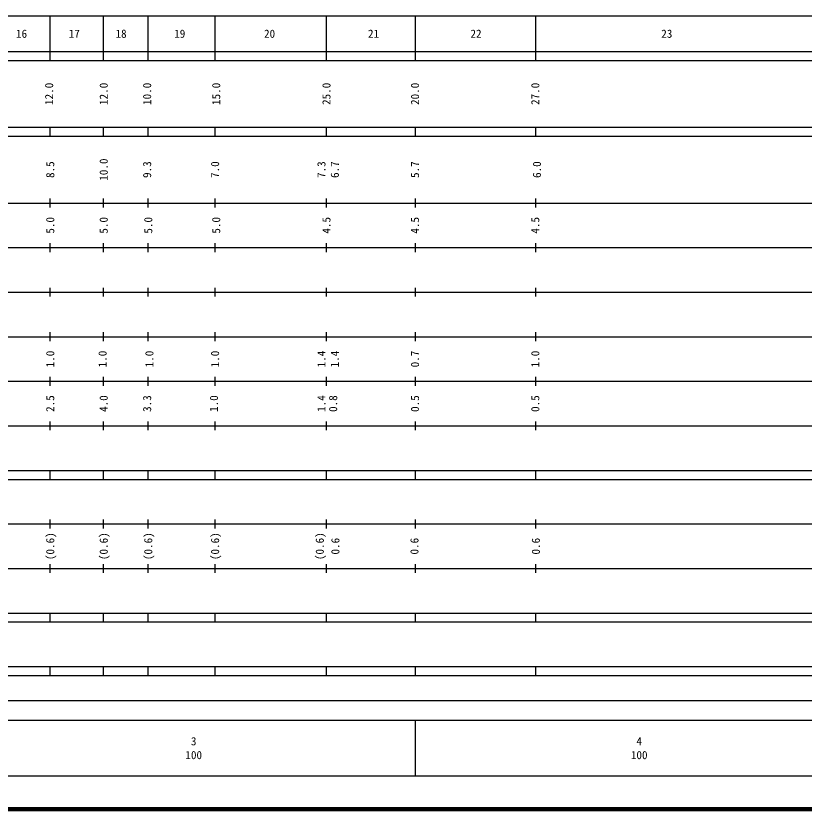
# Model space of a CAD drawing. Units: millimetres on the paper. Extents: x 40 to 680, y 20 to 380.
# Drawn here: x 278.4 to 455.3, y 20 to 198 of the extents above; entities that cross this region are included whole.
import ezdxf
from ezdxf.enums import TextEntityAlignment as Align

# ---------------------------------------------------------------- set-up
doc = ezdxf.new("R2010")
doc.units = ezdxf.units.MM
doc.layers.add('M-TTL', color=2, linetype='Continuous', lineweight=140)
doc.layers.add('M-TTL-BAND', color=7, linetype='Continuous', lineweight=25)
doc.styles.add('ＭＳ ゴシック', font='')
doc.styles.get('ＭＳ ゴシック').set_extended_font_data('MS Gothic')

msp = doc.modelspace()

# ---------------------------------------------------------------- linework, layer by layer
at = {"layer": 'M-TTL'}
msp.add_line((40, 20), (680, 20), dxfattribs=at)
at = {"layer": 'M-TTL-BAND'}
for p, q in [((68, 198), (579, 198)), ((286, 198), (286, 188)), ((298, 198), (298, 188)), ((308, 198), (308, 188)), ((323, 198), (323, 188)), ((348, 198), (348, 188)), ((368, 198), (368, 188)), ((395, 198), (395, 188)), ((40, 190), (579, 190)), ((40, 188), (579, 188)), ((40, 173), (579, 173)), ((286, 173), (286, 171)), ((298, 173), (298, 171)), ((308, 173), (308, 171)), ((323, 173), (323, 171)), ((348, 173), (348, 171)), ((368, 173), (368, 171)), ((395, 173), (395, 171)), ((40, 171), (579, 171)), ((286, 157), (286, 155)), ((298, 157), (298, 155)), ((308, 157), (308, 155)), ((323, 157), (323, 155)), ((348, 157), (348, 155)), ((368, 157), (368, 155)), ((395, 157), (395, 155)), ((40, 156), (579, 156)), ((46, 146), (579, 146)), ((286, 147), (286, 145)), ((298, 147), (298, 145)), ((308, 147), (308, 145)), ((323, 147), (323, 145)), ((348, 147), (348, 145)), ((368, 147), (368, 145)), ((395, 147), (395, 145)), ((52, 136), (579, 136)), ((286, 137), (286, 135)), ((298, 137), (298, 135)), ((308, 137), (308, 135)), ((323, 137), (323, 135)), ((348, 137), (348, 135)), ((368, 137), (368, 135)), ((395, 137), (395, 135)), ((286, 127), (286, 125)), ((298, 127), (298, 125)), ((308, 127), (308, 125)), ((323, 127), (323, 125)), ((348, 127), (348, 125)), ((368, 127), (368, 125)), ((395, 127), (395, 125)), ((46, 126), (579, 126)), ((52, 116), (579, 116)), ((286, 117), (286, 115)), ((298, 117), (298, 115)), ((308, 117), (308, 115)), ((323, 117), (323, 115)), ((348, 117), (348, 115)), ((368, 117), (368, 115)), ((395, 117), (395, 115)), ((286, 107), (286, 105)), ((298, 107), (298, 105)), ((308, 107), (308, 105)), ((323, 107), (323, 105)), ((348, 107), (348, 105)), ((368, 107), (368, 105)), ((395, 107), (395, 105)), ((46, 106), (579, 106)), ((40, 96), (579, 96)), ((286, 96), (286, 94)), ((298, 96), (298, 94)), ((308, 96), (308, 94)), ((323, 96), (323, 94)), ((348, 96), (348, 94)), ((368, 96), (368, 94)), ((395, 96), (395, 94)), ((40, 94), (579, 94)), ((49, 84), (579, 84)), ((286, 85), (286, 83)), ((298, 85), (298, 83)), ((308, 85), (308, 83)), ((323, 85), (323, 83)), ((348, 85), (348, 83)), ((368, 85), (368, 83)), ((395, 85), (395, 83)), ((286, 75), (286, 73)), ((298, 75), (298, 73)), ((308, 75), (308, 73)), ((323, 75), (323, 73)), ((348, 75), (348, 73)), ((368, 75), (368, 73)), ((395, 75), (395, 73)), ((40, 74), (579, 74)), ((40, 64), (579, 64)), ((286, 64), (286, 62)), ((298, 64), (298, 62)), ((308, 64), (308, 62)), ((323, 64), (323, 62)), ((348, 64), (348, 62)), ((368, 64), (368, 62)), ((395, 64), (395, 62)), ((40, 62), (579, 62)), ((40, 52), (579, 52)), ((286, 52), (286, 50)), ((298, 52), (298, 50)), ((308, 52), (308, 50)), ((323, 52), (323, 50)), ((348, 52), (348, 50)), ((368, 52), (368, 50)), ((395, 52), (395, 50)), ((40, 50), (579, 50)), ((70.805, 44.406), (565.903, 44.406)), ((40, 40), (579, 40)), ((368, 40), (368, 27.5)), ((68, 27.5), (579, 27.5))]:
    msp.add_line(p, q, dxfattribs=at)

# ---------------------------------------------------------------- texts
at = {"layer": 'M-TTL-BAND', "style": 'ＭＳ ゴシック'}
for s, p in [('16', (279.648, 194)), ('17', (291.482, 194)), ('18', (301.982, 194)), ('19', (315.149, 194)), ('20', (335.317, 194)), ('21', (358.651, 194)), ('22', (381.652, 194)), ('23', (424.487, 194)), ('3', (318.288, 35.238)), ('4', (418.288, 35.238)), ('100', (318.288, 32.131)), ('100', (418.288, 32.131))]:
    msp.add_text(s, height=1.833, dxfattribs=at).set_placement(p, align=Align.MIDDLE_CENTER)
for s, p in [('12.0', (285.822, 180.5)), ('12.0', (298.073, 180.5)), ('10.0', (307.823, 180.5)), ('15.0', (323.324, 180.5)), ('25.0', (348.074, 180.5)), ('20.0', (367.95, 180.5)), ('27.0', (394.951, 180.5)), ('10.0', (298.073, 163.5)), ('8.5', (286.072, 163.5)), ('9.3', (307.823, 163.5)), ('7.0', (323.074, 163.5)), ('7.3', (346.949, 163.5)), ('6.7', (349.95, 163.5)), ('5.7', (367.95, 163.5)), ('6.0', (395.326, 163.5)), ('5.0', (286.072, 151)), ('5.0', (298.073, 151)), ('5.0', (308.073, 151)), ('5.0', (323.324, 151)), ('4.5', (348.074, 151)), ('4.5', (367.95, 151)), ('4.5', (394.951, 151)), ('1.0', (286.072, 121)), ('1.0', (297.823, 121)), ('1.0', (308.323, 121)), ('1.0', (323.074, 121)), ('1.4', (346.949, 121)), ('1.4', (349.95, 121)), ('0.7', (367.95, 121)), ('1.0', (394.951, 121)), ('2.5', (286.072, 111)), ('4.0', (298.073, 111)), ('3.3', (307.823, 111)), ('1.0', (322.824, 111)), ('1.4', (346.949, 111)), ('0.8', (349.575, 111)), ('0.5', (367.95, 111)), ('0.5', (394.951, 111)), ('(0.6)', (286.072, 79)), ('(0.6)', (298.073, 79)), ('(0.6)', (308.073, 79)), ('(0.6)', (323.074, 79)), ('(0.6)', (346.574, 79)), ('0.6', (350.075, 79)), ('0.6', (367.825, 79)), ('0.6', (395.076, 79))]:
    msp.add_text(s, height=1.833, rotation=90, dxfattribs=at).set_placement(p, align=Align.MIDDLE_CENTER)

doc.saveas('drawing.dxf')
